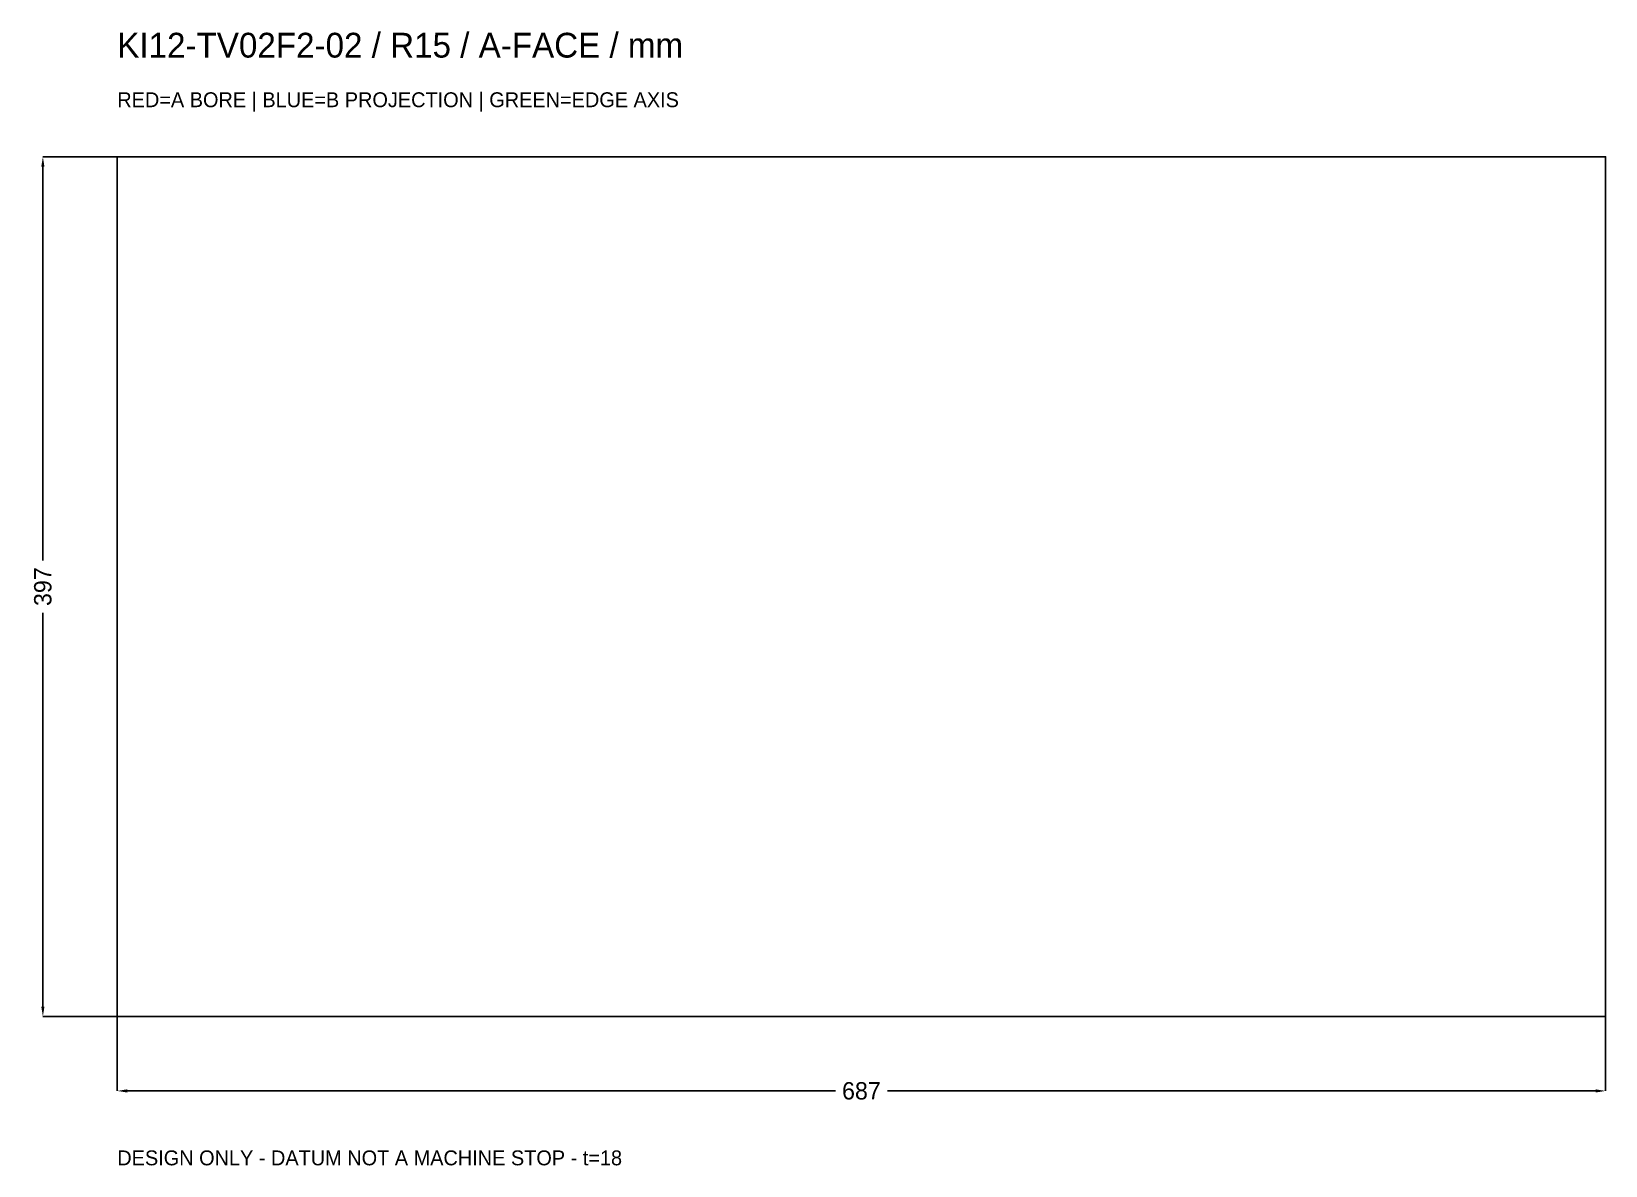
# Model space of a CAD drawing. Header units: millimetres. Extents: x -40 to 687, y -69 to 455.
import ezdxf

# ---------------------------------------------------------------- set-up
doc = ezdxf.new("R2010")
doc.units = ezdxf.units.MM
doc.layers.add('CONTOUR', color=7, linetype='Continuous')
doc.layers.add('TEXT', color=7, linetype='Continuous')
doc.dimstyles.get("Standard").update_dxf_attribs({"dimtxt": 2.5, "dimasz": 2.5, "dimexe": 1.25, "dimexo": 0.625, "dimtad": 1, "dimcen": 2.5, "dimazin": 3, "dimtfac": 1, "dimtmove": 0, "dimatfit": 3})

# ---------------------------------------------------------------- blocks, each defined once
blk = doc.blocks.new('_CLOSEDFILLED')
at = {"color": 0, "linetype": 'BYBLOCK'}
blk.add_solid([(-1, 0.16), (0, 0), (-1, -0.16)], dxfattribs=at)
blk = doc.blocks.new('*D1')
at = {"color": 2}
for p, q in [((0, 0), (0, -34.35)), ((687, 0), (687, -34.35)), ((4.58, -34.35), (331.4775, -34.35)), ((355.5225, -34.35), (682.42, -34.35))]:
    blk.add_line(p, q, dxfattribs=at)
at = {"layer": 'Defpoints'}
for p in [(0, 0), (687, 0), (0, -34.35)]:
    blk.add_point(p, dxfattribs=at)
at = {"color": 2, "xscale": 4.58, "yscale": 4.58, "rotation": 180}
blk.add_blockref('_CLOSEDFILLED', (0, -34.35), dxfattribs=at)
at = {"color": 2, "xscale": 4.58, "yscale": 4.58}
blk.add_blockref('_CLOSEDFILLED', (687, -34.35), dxfattribs=at)
at = {"color": 7, "insert": (343.5, -34.35), "char_height": 8.015, "attachment_point": 5}
blk.add_mtext('687', dxfattribs=at)
blk = doc.blocks.new('*D2')
at = {"color": 2}
for p, q in [((0, 397), (-34.35, 397)), ((-34.35, 210.5225), (-34.35, 392.42)), ((-34.35, 4.58), (-34.35, 186.4775)), ((0, 0), (-34.35, 0))]:
    blk.add_line(p, q, dxfattribs=at)
at = {"layer": 'Defpoints'}
for p in [(0, 397), (-34.35, 0), (0, 0)]:
    blk.add_point(p, dxfattribs=at)
at = {"color": 2, "xscale": 4.58, "yscale": 4.58}
for p, rotation in [((-34.35, 397), 90), ((-34.35, 0), 270)]:
    blk.add_blockref('_CLOSEDFILLED', p, dxfattribs=dict(at, rotation=rotation))
at = {"color": 7, "insert": (-34.35, 198.5), "char_height": 8.015, "attachment_point": 5, "rotation": 90}
blk.add_mtext('397', dxfattribs=at)

msp = doc.modelspace()

# ---------------------------------------------------------------- linework, layer by layer
at = {"layer": 'CONTOUR'}
msp.add_lwpolyline([(0, 0), (687, 0), (687, 397), (0, 397)], close=True, dxfattribs=at)

# ---------------------------------------------------------------- texts
at = {"layer": 'TEXT'}
for s, height, p in [('KI12-TV02F2-02 / R15 / A-FACE / mm', 11.45, (0, 442.8)), ('RED=A BORE | BLUE=B PROJECTION | GREEN=EDGE AXIS', 6.87, (0, 419.9)), ('DESIGN ONLY - DATUM NOT A MACHINE STOP - t=18', 6.87, (0, -68.7))]:
    msp.add_text(s, height=height, dxfattribs=at).set_placement(p)

# ---------------------------------------------------------------- dimensions: what is measured, and where the dimension line sits
dim = msp.add_linear_dim(base=(-34.35, 0), p1=(0, 0), p2=(0, 397), angle=90, dimstyle='Standard', override={"dimtxt": 8.015, "dimasz": 4.58, "dimdec": 2, "dimclrd": 2, "dimclre": 2, "dimclrt": 7})
dim.commit()
dim.dimension.update_dxf_attribs({"geometry": '*D2', "text_midpoint": (-34.35, 198.5)})
dim = msp.add_linear_dim(base=(0, -34.35), p1=(0, 0), p2=(687, 0), dimstyle='Standard', override={"dimtxt": 8.015, "dimasz": 4.58, "dimdec": 2, "dimclrd": 2, "dimclre": 2, "dimclrt": 7})
dim.commit()
dim.dimension.update_dxf_attribs({"geometry": '*D1', "text_midpoint": (343.5, -34.35)})

doc.saveas('drawing.dxf')
